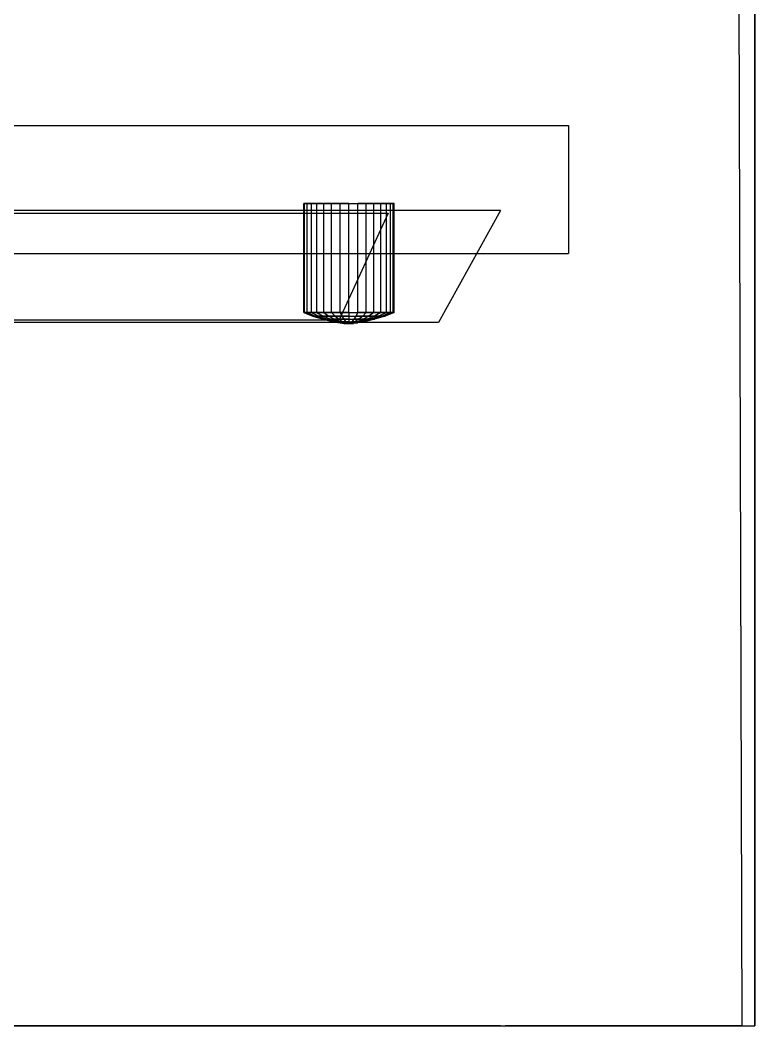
# Model space of a CAD drawing. Extents: x -13.9 to 0.5, y -16.8 to 31.2.
# Drawn here: x -2.377 to 0.546, y -0.546 to 3.454 of the extents above; entities that cross this region are included whole.
import ezdxf

# ---------------------------------------------------------------- set-up
doc = ezdxf.new("R2010")
doc.units = 0
doc.header["$MEASUREMENT"] = 0
doc.layers.get('0').update_dxf_attribs({"linetype": 'CONTINUOUS'})

msp = doc.modelspace()

# ---------------------------------------------------------------- linework, layer by layer
for p, q in [((0.546, -0.546, -0.546), (0.546, 7.454, -0.546)), ((0.546, 7.454, 7.4721), (0.546, -0.546, 7.4721)), ((0.4953, -0.546, 7.4788), (0.4826, 3.9878, 7.4788)), ((-5.1467, 3.035, 5.2077), (-0.1953, 3.035, 5.2077)), ((-5.1467, 3.035, -0.2027), (-0.1953, 3.035, -0.2027)), ((-0.1953, 3.035, 5.2077), (-0.1953, 2.5261, 5.2077)), ((-0.1953, 3.035, -0.2027), (-0.1953, 3.035, 5.2077)), ((-0.1953, 3.035, -0.2027), (-0.1953, 2.5261, -0.2027)), ((-1.2452, 2.7243, 0.4819), (-1.2486, 2.7243, 0.4622)), ((-1.2486, 2.7243, 0.4622), (-1.2452, 2.7243, 0.4424)), ((-1.2486, 2.2909, 0.4622), (-1.2486, 2.7243, 0.4622)), ((-1.2349, 2.7243, 0.501), (-1.2452, 2.7243, 0.4819)), ((-1.2452, 2.7243, 0.4424), (-1.2349, 2.7243, 0.4233)), ((-1.2452, 2.2909, 0.4819), (-1.2452, 2.7243, 0.4819)), ((-1.2452, 2.2909, 0.4424), (-1.2452, 2.7243, 0.4424)), ((-1.2183, 2.7243, 0.5185), (-1.2349, 2.7243, 0.501)), ((-1.2349, 2.7243, 0.4233), (-1.2183, 2.7243, 0.4058)), ((-1.2349, 2.2909, 0.501), (-1.2349, 2.7243, 0.501)), ((-1.2349, 2.2909, 0.4233), (-1.2349, 2.7243, 0.4233)), ((-1.196, 2.7243, 0.5339), (-1.2183, 2.7243, 0.5185)), ((-1.2183, 2.7243, 0.4058), (-1.196, 2.7243, 0.3904)), ((-1.2183, 2.2909, 0.5185), (-1.2183, 2.7243, 0.5185)), ((-1.2183, 2.2909, 0.4058), (-1.2183, 2.7243, 0.4058)), ((-1.1688, 2.7243, 0.5465), (-1.196, 2.7243, 0.5339)), ((-1.196, 2.7243, 0.3904), (-1.1688, 2.7243, 0.3778)), ((-1.196, 2.2909, 0.5339), (-1.196, 2.7243, 0.5339)), ((-1.196, 2.2909, 0.3904), (-1.196, 2.7243, 0.3904)), ((-1.1377, 2.7243, 0.5559), (-1.1688, 2.7243, 0.5465)), ((-1.1688, 2.7243, 0.3778), (-1.1377, 2.7243, 0.3684)), ((-1.1688, 2.2909, 0.3778), (-1.1688, 2.7243, 0.3778)), ((-1.1688, 2.2909, 0.5465), (-1.1688, 2.7243, 0.5465)), ((-1.104, 2.7243, 0.5616), (-1.1377, 2.7243, 0.5559)), ((-1.1377, 2.7243, 0.3684), (-1.104, 2.7243, 0.3627)), ((-1.1377, 2.2909, 0.3684), (-1.1377, 2.7243, 0.3684)), ((-1.1377, 2.2909, 0.5559), (-1.1377, 2.7243, 0.5559)), ((-1.069, 2.7243, 0.5636), (-1.104, 2.7243, 0.5616)), ((-1.104, 2.7243, 0.3627), (-1.069, 2.7243, 0.3607)), ((-1.104, 2.2909, 0.5616), (-1.104, 2.7243, 0.5616)), ((-1.104, 2.2909, 0.3627), (-1.104, 2.7243, 0.3627)), ((-1.069, 2.7243, 0.3607), (-1.0339, 2.7243, 0.3627)), ((-1.069, 2.7243, 0.5636), (-1.0339, 2.7243, 0.5616)), ((-1.069, 2.2909, 0.5636), (-1.069, 2.7243, 0.5636)), ((-1.069, 2.2909, 0.3607), (-1.069, 2.7243, 0.3607)), ((-1.0339, 2.7243, 0.3627), (-1.0002, 2.7243, 0.3684)), ((-1.0002, 2.7243, 0.5559), (-1.0339, 2.7243, 0.5616)), ((-1.0339, 2.2909, 0.3627), (-1.0339, 2.7243, 0.3627)), ((-1.0339, 2.2909, 0.5616), (-1.0339, 2.7243, 0.5616)), ((-1.0002, 2.7243, 0.3684), (-0.9692, 2.7243, 0.3778)), ((-0.9692, 2.7243, 0.5465), (-1.0002, 2.7243, 0.5559)), ((-1.0002, 2.2909, 0.5559), (-1.0002, 2.7243, 0.5559)), ((-1.0002, 2.2909, 0.3684), (-1.0002, 2.7243, 0.3684)), ((-0.9692, 2.7243, 0.3778), (-0.9419, 2.7243, 0.3904)), ((-0.9419, 2.7243, 0.5339), (-0.9692, 2.7243, 0.5465)), ((-0.9692, 2.2909, 0.5465), (-0.9692, 2.7243, 0.5465)), ((-0.9692, 2.2909, 0.3778), (-0.9692, 2.7243, 0.3778)), ((-0.9419, 2.7243, 0.3904), (-0.9196, 2.7243, 0.4058)), ((-0.9196, 2.7243, 0.5185), (-0.9419, 2.7243, 0.5339)), ((-0.9419, 2.2909, 0.5339), (-0.9419, 2.7243, 0.5339)), ((-0.9419, 2.2909, 0.3904), (-0.9419, 2.7243, 0.3904)), ((-0.9196, 2.7243, 0.4058), (-0.903, 2.7243, 0.4233)), ((-0.903, 2.7243, 0.501), (-0.9196, 2.7243, 0.5185)), ((-0.9196, 2.2909, 0.5185), (-0.9196, 2.7243, 0.5185)), ((-0.9196, 2.2909, 0.4058), (-0.9196, 2.7243, 0.4058)), ((-0.903, 2.7243, 0.4233), (-0.8928, 2.7243, 0.4424)), ((-0.8928, 2.7243, 0.4819), (-0.903, 2.7243, 0.501)), ((-0.903, 2.2909, 0.501), (-0.903, 2.7243, 0.501)), ((-0.903, 2.2909, 0.4233), (-0.903, 2.7243, 0.4233)), ((-0.8928, 2.7243, 0.4424), (-0.8893, 2.7243, 0.4622)), ((-0.8893, 2.7243, 0.4622), (-0.8928, 2.7243, 0.4819)), ((-0.8928, 2.2909, 0.4424), (-0.8928, 2.7243, 0.4424)), ((-0.8928, 2.2909, 0.4819), (-0.8928, 2.7243, 0.4819)), ((-0.8893, 2.2909, 0.4622), (-0.8893, 2.7243, 0.4622)), ((-0.466, 2.6969, 4.9036), (-4.7646, 2.6969, 4.9036)), ((-0.466, 2.6969, 3.361), (-4.7646, 2.6969, 3.361)), ((-4.3182, 2.686, 1.8844), (-0.9124, 2.686, 1.8844)), ((-4.3182, 2.686, 3.0881), (-0.9124, 2.686, 3.0881)), ((-0.9124, 2.686, 1.8844), (-1.1073, 2.2624, 1.9533)), ((-0.9124, 2.686, 3.0881), (-1.1073, 2.2624, 3.0192)), ((-0.9124, 2.686, 3.0881), (-0.9124, 2.686, 1.8844)), ((-0.466, 2.6969, 3.361), (-0.712, 2.2514, 3.4493)), ((-0.466, 2.6969, 4.9036), (-0.712, 2.2514, 4.8153)), ((-0.466, 2.6969, 3.361), (-0.466, 2.6969, 4.9036)), ((-5.1467, 2.5261, 5.2077), (-0.1953, 2.5261, 5.2077)), ((-5.1467, 2.5261, -0.2027), (-0.1953, 2.5261, -0.2027)), ((-0.1953, 2.5261, -0.2027), (-0.1953, 2.5261, 5.2077)), ((-1.2452, 2.2909, 0.4819), (-1.2486, 2.2909, 0.4622)), ((-1.2486, 2.2909, 0.4622), (-1.2452, 2.2909, 0.4424)), ((-1.2486, 2.2909, 0.4622), (-1.2129, 2.2771, 0.4622)), ((-1.2349, 2.2909, 0.501), (-1.2452, 2.2909, 0.4819)), ((-1.2452, 2.2909, 0.4424), (-1.2349, 2.2909, 0.4233)), ((-1.2452, 2.2909, 0.4424), (-1.2101, 2.2771, 0.4463)), ((-1.2452, 2.2909, 0.4819), (-1.2101, 2.2771, 0.478)), ((-1.2183, 2.2909, 0.5185), (-1.2349, 2.2909, 0.501)), ((-1.2349, 2.2909, 0.4233), (-1.2183, 2.2909, 0.4058)), ((-1.2349, 2.2909, 0.4233), (-1.202, 2.2771, 0.4311)), ((-1.2349, 2.2909, 0.501), (-1.202, 2.2771, 0.4933)), ((-1.196, 2.2909, 0.5339), (-1.2183, 2.2909, 0.5185)), ((-1.2183, 2.2909, 0.4058), (-1.196, 2.2909, 0.3904)), ((-1.2183, 2.2909, 0.4058), (-1.1887, 2.2771, 0.417)), ((-1.2183, 2.2909, 0.5185), (-1.1887, 2.2771, 0.5073)), ((-1.1688, 2.2909, 0.5465), (-1.196, 2.2909, 0.5339)), ((-1.196, 2.2909, 0.3904), (-1.1688, 2.2909, 0.3778)), ((-1.196, 2.2909, 0.3904), (-1.1707, 2.2771, 0.4047)), ((-1.196, 2.2909, 0.5339), (-1.1707, 2.2771, 0.5196)), ((-1.1377, 2.2909, 0.5559), (-1.1688, 2.2909, 0.5465)), ((-1.1688, 2.2909, 0.3778), (-1.1377, 2.2909, 0.3684)), ((-1.1688, 2.2909, 0.3778), (-1.1489, 2.2771, 0.3946)), ((-1.1688, 2.2909, 0.5465), (-1.1489, 2.2771, 0.5297)), ((-1.104, 2.2909, 0.5616), (-1.1377, 2.2909, 0.5559)), ((-1.1377, 2.2909, 0.3684), (-1.104, 2.2909, 0.3627)), ((-1.1377, 2.2909, 0.3684), (-1.1241, 2.2771, 0.3871)), ((-1.1377, 2.2909, 0.5559), (-1.1241, 2.2771, 0.5372)), ((-1.069, 2.2909, 0.5636), (-1.104, 2.2909, 0.5616)), ((-1.104, 2.2909, 0.3627), (-1.069, 2.2909, 0.3607)), ((-1.104, 2.2909, 0.5616), (-1.097, 2.2771, 0.5419)), ((-1.104, 2.2909, 0.3627), (-1.097, 2.2771, 0.3824)), ((-1.069, 2.2909, 0.3607), (-1.0339, 2.2909, 0.3627)), ((-1.069, 2.2909, 0.5636), (-1.0339, 2.2909, 0.5616)), ((-1.069, 2.2909, 0.5636), (-1.069, 2.2771, 0.5434)), ((-1.069, 2.2909, 0.3607), (-1.069, 2.2771, 0.3809)), ((-1.0339, 2.2909, 0.3627), (-1.0409, 2.2771, 0.3824)), ((-1.0339, 2.2909, 0.5616), (-1.0409, 2.2771, 0.5419)), ((-1.0339, 2.2909, 0.3627), (-1.0002, 2.2909, 0.3684)), ((-1.0002, 2.2909, 0.5559), (-1.0339, 2.2909, 0.5616)), ((-1.0002, 2.2909, 0.5559), (-1.0139, 2.2771, 0.5372)), ((-1.0002, 2.2909, 0.3684), (-1.0139, 2.2771, 0.3871)), ((-1.0002, 2.2909, 0.3684), (-0.9692, 2.2909, 0.3778)), ((-0.9692, 2.2909, 0.5465), (-1.0002, 2.2909, 0.5559)), ((-0.9692, 2.2909, 0.5465), (-0.989, 2.2771, 0.5297)), ((-0.9692, 2.2909, 0.3778), (-0.989, 2.2771, 0.3946)), ((-0.9692, 2.2909, 0.3778), (-0.9419, 2.2909, 0.3904)), ((-0.9419, 2.2909, 0.5339), (-0.9692, 2.2909, 0.5465)), ((-0.9419, 2.2909, 0.5339), (-0.9672, 2.2771, 0.5196)), ((-0.9419, 2.2909, 0.3904), (-0.9672, 2.2771, 0.4047)), ((-0.9196, 2.2909, 0.5185), (-0.9493, 2.2771, 0.5073)), ((-0.9196, 2.2909, 0.4058), (-0.9493, 2.2771, 0.417)), ((-0.9419, 2.2909, 0.3904), (-0.9196, 2.2909, 0.4058)), ((-0.9196, 2.2909, 0.5185), (-0.9419, 2.2909, 0.5339)), ((-0.903, 2.2909, 0.4233), (-0.936, 2.2771, 0.4311)), ((-0.903, 2.2909, 0.501), (-0.936, 2.2771, 0.4933)), ((-0.8928, 2.2909, 0.4424), (-0.9278, 2.2771, 0.4463)), ((-0.8928, 2.2909, 0.4819), (-0.9278, 2.2771, 0.478)), ((-0.8893, 2.2909, 0.4622), (-0.925, 2.2771, 0.4622)), ((-0.9196, 2.2909, 0.4058), (-0.903, 2.2909, 0.4233)), ((-0.903, 2.2909, 0.501), (-0.9196, 2.2909, 0.5185)), ((-0.903, 2.2909, 0.4233), (-0.8928, 2.2909, 0.4424)), ((-0.8928, 2.2909, 0.4819), (-0.903, 2.2909, 0.501)), ((-0.8928, 2.2909, 0.4424), (-0.8893, 2.2909, 0.4622)), ((-0.8893, 2.2909, 0.4622), (-0.8928, 2.2909, 0.4819)), ((-0.712, 2.2514, 4.8153), (-4.5185, 2.2514, 4.8153)), ((-0.712, 2.2514, 3.4493), (-4.5185, 2.2514, 3.4493)), ((-4.1233, 2.2624, 1.9533), (-1.1073, 2.2624, 1.9533)), ((-4.1233, 2.2624, 3.0192), (-1.1073, 2.2624, 3.0192)), ((-1.2101, 2.2771, 0.478), (-1.2129, 2.2771, 0.4622)), ((-1.2129, 2.2771, 0.4622), (-1.2101, 2.2771, 0.4463)), ((-1.2129, 2.2771, 0.4622), (-1.1713, 2.2645, 0.4622)), ((-1.202, 2.2771, 0.4933), (-1.2101, 2.2771, 0.478)), ((-1.2101, 2.2771, 0.4463), (-1.202, 2.2771, 0.4311)), ((-1.2101, 2.2771, 0.478), (-1.1693, 2.2645, 0.4734)), ((-1.2101, 2.2771, 0.4463), (-1.1693, 2.2645, 0.4509)), ((-1.1887, 2.2771, 0.5073), (-1.202, 2.2771, 0.4933)), ((-1.202, 2.2771, 0.4311), (-1.1887, 2.2771, 0.417)), ((-1.202, 2.2771, 0.4933), (-1.1635, 2.2645, 0.4843)), ((-1.202, 2.2771, 0.4311), (-1.1635, 2.2645, 0.44)), ((-1.1887, 2.2771, 0.417), (-1.1707, 2.2771, 0.4047)), ((-1.1887, 2.2771, 0.417), (-1.154, 2.2645, 0.4301)), ((-1.1707, 2.2771, 0.5196), (-1.1887, 2.2771, 0.5073)), ((-1.1887, 2.2771, 0.5073), (-1.154, 2.2645, 0.4942)), ((-1.1693, 2.2645, 0.4734), (-1.1713, 2.2645, 0.4622)), ((-1.1713, 2.2645, 0.4622), (-1.1693, 2.2645, 0.4509)), ((-1.1713, 2.2645, 0.4622), (-1.1306, 2.2542, 0.4622)), ((-1.1489, 2.2771, 0.5297), (-1.1707, 2.2771, 0.5196)), ((-1.1707, 2.2771, 0.4047), (-1.1489, 2.2771, 0.3946)), ((-1.1707, 2.2771, 0.5196), (-1.1413, 2.2645, 0.503)), ((-1.1707, 2.2771, 0.4047), (-1.1413, 2.2645, 0.4213)), ((-1.1635, 2.2645, 0.4843), (-1.1693, 2.2645, 0.4734)), ((-1.1693, 2.2645, 0.4509), (-1.1635, 2.2645, 0.44)), ((-1.1693, 2.2645, 0.4734), (-1.1294, 2.2542, 0.4689)), ((-1.1693, 2.2645, 0.4509), (-1.1294, 2.2542, 0.4554)), ((-1.154, 2.2645, 0.4942), (-1.1635, 2.2645, 0.4843)), ((-1.1635, 2.2645, 0.44), (-1.154, 2.2645, 0.4301)), ((-1.1635, 2.2645, 0.44), (-1.1259, 2.2542, 0.4488)), ((-1.1635, 2.2645, 0.4843), (-1.1259, 2.2542, 0.4755)), ((-1.1413, 2.2645, 0.503), (-1.154, 2.2645, 0.4942)), ((-1.154, 2.2645, 0.4301), (-1.1413, 2.2645, 0.4213)), ((-1.154, 2.2645, 0.4301), (-1.1202, 2.2542, 0.4428)), ((-1.154, 2.2645, 0.4942), (-1.1202, 2.2542, 0.4815)), ((-1.1241, 2.2771, 0.5372), (-1.1489, 2.2771, 0.5297)), ((-1.1489, 2.2771, 0.3946), (-1.1241, 2.2771, 0.3871)), ((-1.1489, 2.2771, 0.3946), (-1.1258, 2.2645, 0.4141)), ((-1.1489, 2.2771, 0.5297), (-1.1258, 2.2645, 0.5102)), ((-1.1258, 2.2645, 0.5102), (-1.1413, 2.2645, 0.503)), ((-1.1413, 2.2645, 0.4213), (-1.1258, 2.2645, 0.4141)), ((-1.1413, 2.2645, 0.4213), (-1.1126, 2.2542, 0.4375)), ((-1.1413, 2.2645, 0.503), (-1.1126, 2.2542, 0.4868)), ((-1.1294, 2.2542, 0.4689), (-1.1306, 2.2542, 0.4622)), ((-1.1306, 2.2542, 0.4622), (-1.1294, 2.2542, 0.4554)), ((-1.1306, 2.2542, 0.4622), (-1.104, 2.2498, 0.4622)), ((-1.1259, 2.2542, 0.4755), (-1.1294, 2.2542, 0.4689)), ((-1.1294, 2.2542, 0.4554), (-1.1259, 2.2542, 0.4488)), ((-1.1294, 2.2542, 0.4689), (-1.1033, 2.2498, 0.466)), ((-1.1294, 2.2542, 0.4554), (-1.1033, 2.2498, 0.4583)), ((-1.1202, 2.2542, 0.4815), (-1.1259, 2.2542, 0.4755)), ((-1.1259, 2.2542, 0.4488), (-1.1202, 2.2542, 0.4428)), ((-1.1259, 2.2542, 0.4488), (-1.1013, 2.2498, 0.4546)), ((-1.1259, 2.2542, 0.4755), (-1.1013, 2.2498, 0.4697)), ((-1.1081, 2.2645, 0.5155), (-1.1258, 2.2645, 0.5102)), ((-1.1258, 2.2645, 0.4141), (-1.1081, 2.2645, 0.4088)), ((-1.1258, 2.2645, 0.4141), (-1.1032, 2.2542, 0.4332)), ((-1.1258, 2.2645, 0.5102), (-1.1032, 2.2542, 0.4911)), ((-1.097, 2.2771, 0.5419), (-1.1241, 2.2771, 0.5372)), ((-1.1241, 2.2771, 0.3871), (-1.097, 2.2771, 0.3824)), ((-1.1241, 2.2771, 0.3871), (-1.1081, 2.2645, 0.4088)), ((-1.1241, 2.2771, 0.5372), (-1.1081, 2.2645, 0.5155)), ((-1.1126, 2.2542, 0.4868), (-1.1202, 2.2542, 0.4815)), ((-1.1202, 2.2542, 0.4428), (-1.1126, 2.2542, 0.4375)), ((-1.1202, 2.2542, 0.4428), (-1.0981, 2.2498, 0.4512)), ((-1.1202, 2.2542, 0.4815), (-1.0981, 2.2498, 0.4731)), ((-1.1032, 2.2542, 0.4911), (-1.1126, 2.2542, 0.4868)), ((-1.1126, 2.2542, 0.4375), (-1.1032, 2.2542, 0.4332)), ((-1.1126, 2.2542, 0.4375), (-1.0937, 2.2498, 0.4482)), ((-1.1126, 2.2542, 0.4868), (-1.0937, 2.2498, 0.4761)), ((-1.0889, 2.2645, 0.5188), (-1.1081, 2.2645, 0.5155)), ((-1.1081, 2.2645, 0.4088), (-1.0889, 2.2645, 0.4055)), ((-1.1081, 2.2645, 0.4088), (-1.0926, 2.2542, 0.43)), ((-1.1081, 2.2645, 0.5155), (-1.0926, 2.2542, 0.4943)), ((-1.1073, 2.2624, 3.0192), (-1.1073, 2.2624, 1.9533)), ((-1.1033, 2.2498, 0.466), (-1.104, 2.2498, 0.4622)), ((-1.104, 2.2498, 0.4622), (-1.1033, 2.2498, 0.4583)), ((-1.104, 2.2498, 0.4622), (-1.0871, 2.2475, 0.4622)), ((-1.1013, 2.2498, 0.4697), (-1.1033, 2.2498, 0.466)), ((-1.1033, 2.2498, 0.4583), (-1.1013, 2.2498, 0.4546)), ((-1.1033, 2.2498, 0.466), (-1.0867, 2.2475, 0.4641)), ((-1.1033, 2.2498, 0.4583), (-1.0867, 2.2475, 0.4602)), ((-1.0926, 2.2542, 0.4943), (-1.1032, 2.2542, 0.4911)), ((-1.1032, 2.2542, 0.4332), (-1.0926, 2.2542, 0.43)), ((-1.1032, 2.2542, 0.4332), (-1.0884, 2.2498, 0.4457)), ((-1.1032, 2.2542, 0.4911), (-1.0884, 2.2498, 0.4786)), ((-1.0981, 2.2498, 0.4731), (-1.1013, 2.2498, 0.4697)), ((-1.1013, 2.2498, 0.4546), (-1.0981, 2.2498, 0.4512)), ((-1.1013, 2.2498, 0.4697), (-1.0857, 2.2475, 0.4661)), ((-1.1013, 2.2498, 0.4546), (-1.0857, 2.2475, 0.4582)), ((-1.0937, 2.2498, 0.4761), (-1.0981, 2.2498, 0.4731)), ((-1.0981, 2.2498, 0.4512), (-1.0937, 2.2498, 0.4482)), ((-1.0981, 2.2498, 0.4731), (-1.084, 2.2475, 0.4678)), ((-1.0981, 2.2498, 0.4512), (-1.084, 2.2475, 0.4565)), ((-1.069, 2.2771, 0.5434), (-1.097, 2.2771, 0.5419)), ((-1.097, 2.2771, 0.3824), (-1.069, 2.2771, 0.3809)), ((-1.097, 2.2771, 0.5419), (-1.0889, 2.2645, 0.5188)), ((-1.097, 2.2771, 0.3824), (-1.0889, 2.2645, 0.4055)), ((-1.0884, 2.2498, 0.4786), (-1.0937, 2.2498, 0.4761)), ((-1.0937, 2.2498, 0.4482), (-1.0884, 2.2498, 0.4457)), ((-1.0937, 2.2498, 0.4761), (-1.0818, 2.2475, 0.4694)), ((-1.0937, 2.2498, 0.4482), (-1.0818, 2.2475, 0.4549)), ((-1.081, 2.2542, 0.4963), (-1.0926, 2.2542, 0.4943)), ((-1.0926, 2.2542, 0.43), (-1.081, 2.2542, 0.428)), ((-1.0926, 2.2542, 0.43), (-1.0824, 2.2498, 0.4439)), ((-1.0926, 2.2542, 0.4943), (-1.0824, 2.2498, 0.4804)), ((-1.069, 2.2645, 0.5199), (-1.0889, 2.2645, 0.5188)), ((-1.0889, 2.2645, 0.4055), (-1.069, 2.2645, 0.4044)), ((-1.0889, 2.2645, 0.5188), (-1.081, 2.2542, 0.4963)), ((-1.0889, 2.2645, 0.4055), (-1.081, 2.2542, 0.428)), ((-1.0824, 2.2498, 0.4804), (-1.0884, 2.2498, 0.4786)), ((-1.0884, 2.2498, 0.4457), (-1.0824, 2.2498, 0.4439)), ((-1.0884, 2.2498, 0.4457), (-1.079, 2.2475, 0.4536)), ((-1.0884, 2.2498, 0.4786), (-1.079, 2.2475, 0.4707)), ((-1.0867, 2.2475, 0.4641), (-1.0871, 2.2475, 0.4622)), ((-1.0871, 2.2475, 0.4622), (-1.0867, 2.2475, 0.4602)), ((-1.0857, 2.2475, 0.4661), (-1.0867, 2.2475, 0.4641)), ((-1.0867, 2.2475, 0.4602), (-1.0857, 2.2475, 0.4582)), ((-1.084, 2.2475, 0.4678), (-1.0857, 2.2475, 0.4661)), ((-1.0857, 2.2475, 0.4582), (-1.084, 2.2475, 0.4565)), ((-1.0818, 2.2475, 0.4694), (-1.084, 2.2475, 0.4678)), ((-1.084, 2.2475, 0.4565), (-1.0818, 2.2475, 0.4549)), ((-1.0758, 2.2498, 0.4815), (-1.0824, 2.2498, 0.4804)), ((-1.0824, 2.2498, 0.4439), (-1.0758, 2.2498, 0.4428)), ((-1.0824, 2.2498, 0.4439), (-1.0759, 2.2475, 0.4527)), ((-1.0824, 2.2498, 0.4804), (-1.0759, 2.2475, 0.4716)), ((-1.079, 2.2475, 0.4707), (-1.0818, 2.2475, 0.4694)), ((-1.0818, 2.2475, 0.4549), (-1.079, 2.2475, 0.4536)), ((-1.069, 2.2542, 0.497), (-1.081, 2.2542, 0.4963)), ((-1.081, 2.2542, 0.428), (-1.069, 2.2542, 0.4274)), ((-1.081, 2.2542, 0.4963), (-1.0758, 2.2498, 0.4815)), ((-1.081, 2.2542, 0.428), (-1.0758, 2.2498, 0.4428)), ((-1.0759, 2.2475, 0.4716), (-1.079, 2.2475, 0.4707)), ((-1.079, 2.2475, 0.4536), (-1.0759, 2.2475, 0.4527)), ((-1.0725, 2.2475, 0.4722), (-1.0759, 2.2475, 0.4716)), ((-1.0759, 2.2475, 0.4527), (-1.0725, 2.2475, 0.4521)), ((-1.069, 2.2498, 0.4819), (-1.0758, 2.2498, 0.4815)), ((-1.0758, 2.2498, 0.4428), (-1.069, 2.2498, 0.4424)), ((-1.0758, 2.2498, 0.4815), (-1.0725, 2.2475, 0.4722)), ((-1.0758, 2.2498, 0.4428), (-1.0725, 2.2475, 0.4521)), ((-1.069, 2.2475, 0.4724), (-1.0725, 2.2475, 0.4722)), ((-1.0725, 2.2475, 0.4521), (-1.069, 2.2475, 0.4519)), ((-1.069, 2.2771, 0.3809), (-1.0409, 2.2771, 0.3824)), ((-1.069, 2.2771, 0.5434), (-1.0409, 2.2771, 0.5419)), ((-1.069, 2.2771, 0.5434), (-1.069, 2.2645, 0.5199)), ((-1.069, 2.2771, 0.3809), (-1.069, 2.2645, 0.4044)), ((-1.069, 2.2645, 0.4044), (-1.049, 2.2645, 0.4055)), ((-1.069, 2.2645, 0.5199), (-1.049, 2.2645, 0.5188)), ((-1.069, 2.2645, 0.5199), (-1.069, 2.2542, 0.497)), ((-1.069, 2.2645, 0.4044), (-1.069, 2.2542, 0.4274)), ((-1.069, 2.2542, 0.4274), (-1.0569, 2.2542, 0.428)), ((-1.069, 2.2542, 0.497), (-1.0569, 2.2542, 0.4963)), ((-1.069, 2.2542, 0.497), (-1.069, 2.2498, 0.4819)), ((-1.069, 2.2542, 0.4274), (-1.069, 2.2498, 0.4424)), ((-1.069, 2.2498, 0.4424), (-1.0621, 2.2498, 0.4428)), ((-1.069, 2.2498, 0.4819), (-1.0621, 2.2498, 0.4815)), ((-1.069, 2.2498, 0.4819), (-1.069, 2.2475, 0.4724)), ((-1.069, 2.2498, 0.4424), (-1.069, 2.2475, 0.4519)), ((-1.069, 2.2475, 0.4519), (-1.0654, 2.2475, 0.4521)), ((-1.069, 2.2475, 0.4724), (-1.0654, 2.2475, 0.4722)), ((-1.0621, 2.2498, 0.4428), (-1.0654, 2.2475, 0.4521)), ((-1.0621, 2.2498, 0.4815), (-1.0654, 2.2475, 0.4722)), ((-1.0654, 2.2475, 0.4521), (-1.062, 2.2475, 0.4527)), ((-1.062, 2.2475, 0.4716), (-1.0654, 2.2475, 0.4722)), ((-1.0569, 2.2542, 0.428), (-1.0621, 2.2498, 0.4428)), ((-1.0569, 2.2542, 0.4963), (-1.0621, 2.2498, 0.4815)), ((-1.0621, 2.2498, 0.4428), (-1.0556, 2.2498, 0.4439)), ((-1.0556, 2.2498, 0.4804), (-1.0621, 2.2498, 0.4815)), ((-1.0556, 2.2498, 0.4804), (-1.062, 2.2475, 0.4716)), ((-1.0556, 2.2498, 0.4439), (-1.062, 2.2475, 0.4527)), ((-1.062, 2.2475, 0.4527), (-1.0589, 2.2475, 0.4536)), ((-1.0589, 2.2475, 0.4707), (-1.062, 2.2475, 0.4716)), ((-1.0495, 2.2498, 0.4786), (-1.0589, 2.2475, 0.4707)), ((-1.0495, 2.2498, 0.4457), (-1.0589, 2.2475, 0.4536)), ((-1.0589, 2.2475, 0.4536), (-1.0562, 2.2475, 0.4549)), ((-1.0562, 2.2475, 0.4694), (-1.0589, 2.2475, 0.4707)), ((-1.049, 2.2645, 0.4055), (-1.0569, 2.2542, 0.428)), ((-1.049, 2.2645, 0.5188), (-1.0569, 2.2542, 0.4963)), ((-1.0569, 2.2542, 0.428), (-1.0454, 2.2542, 0.43)), ((-1.0454, 2.2542, 0.4943), (-1.0569, 2.2542, 0.4963)), ((-1.0442, 2.2498, 0.4761), (-1.0562, 2.2475, 0.4694)), ((-1.0442, 2.2498, 0.4482), (-1.0562, 2.2475, 0.4549)), ((-1.0562, 2.2475, 0.4549), (-1.0539, 2.2475, 0.4565)), ((-1.0539, 2.2475, 0.4678), (-1.0562, 2.2475, 0.4694)), ((-1.0454, 2.2542, 0.4943), (-1.0556, 2.2498, 0.4804)), ((-1.0454, 2.2542, 0.43), (-1.0556, 2.2498, 0.4439)), ((-1.0556, 2.2498, 0.4439), (-1.0495, 2.2498, 0.4457)), ((-1.0495, 2.2498, 0.4786), (-1.0556, 2.2498, 0.4804)), ((-1.0398, 2.2498, 0.4731), (-1.0539, 2.2475, 0.4678)), ((-1.0398, 2.2498, 0.4512), (-1.0539, 2.2475, 0.4565)), ((-1.0539, 2.2475, 0.4565), (-1.0522, 2.2475, 0.4582)), ((-1.0522, 2.2475, 0.4661), (-1.0539, 2.2475, 0.4678)), ((-1.0366, 2.2498, 0.4697), (-1.0522, 2.2475, 0.4661)), ((-1.0366, 2.2498, 0.4546), (-1.0522, 2.2475, 0.4582)), ((-1.0522, 2.2475, 0.4582), (-1.0512, 2.2475, 0.4602)), ((-1.0512, 2.2475, 0.4641), (-1.0522, 2.2475, 0.4661)), ((-1.0346, 2.2498, 0.4583), (-1.0512, 2.2475, 0.4602)), ((-1.0346, 2.2498, 0.466), (-1.0512, 2.2475, 0.4641)), ((-1.0512, 2.2475, 0.4602), (-1.0508, 2.2475, 0.4622)), ((-1.0508, 2.2475, 0.4622), (-1.0512, 2.2475, 0.4641)), ((-1.0339, 2.2498, 0.4622), (-1.0508, 2.2475, 0.4622)), ((-1.0347, 2.2542, 0.4911), (-1.0495, 2.2498, 0.4786)), ((-1.0347, 2.2542, 0.4332), (-1.0495, 2.2498, 0.4457)), ((-1.0495, 2.2498, 0.4457), (-1.0442, 2.2498, 0.4482)), ((-1.0442, 2.2498, 0.4761), (-1.0495, 2.2498, 0.4786)), ((-1.0409, 2.2771, 0.5419), (-1.049, 2.2645, 0.5188)), ((-1.0409, 2.2771, 0.3824), (-1.049, 2.2645, 0.4055)), ((-1.049, 2.2645, 0.4055), (-1.0298, 2.2645, 0.4088)), ((-1.0298, 2.2645, 0.5155), (-1.049, 2.2645, 0.5188)), ((-1.0298, 2.2645, 0.5155), (-1.0454, 2.2542, 0.4943)), ((-1.0298, 2.2645, 0.4088), (-1.0454, 2.2542, 0.43)), ((-1.0454, 2.2542, 0.43), (-1.0347, 2.2542, 0.4332)), ((-1.0347, 2.2542, 0.4911), (-1.0454, 2.2542, 0.4943)), ((-1.0254, 2.2542, 0.4868), (-1.0442, 2.2498, 0.4761)), ((-1.0254, 2.2542, 0.4375), (-1.0442, 2.2498, 0.4482)), ((-1.0442, 2.2498, 0.4482), (-1.0398, 2.2498, 0.4512)), ((-1.0398, 2.2498, 0.4731), (-1.0442, 2.2498, 0.4761)), ((-1.0409, 2.2771, 0.3824), (-1.0139, 2.2771, 0.3871)), ((-1.0139, 2.2771, 0.5372), (-1.0409, 2.2771, 0.5419)), ((-1.0177, 2.2542, 0.4815), (-1.0398, 2.2498, 0.4731)), ((-1.0177, 2.2542, 0.4428), (-1.0398, 2.2498, 0.4512)), ((-1.0398, 2.2498, 0.4512), (-1.0366, 2.2498, 0.4546)), ((-1.0366, 2.2498, 0.4697), (-1.0398, 2.2498, 0.4731)), ((-1.012, 2.2542, 0.4755), (-1.0366, 2.2498, 0.4697)), ((-1.012, 2.2542, 0.4488), (-1.0366, 2.2498, 0.4546)), ((-1.0366, 2.2498, 0.4546), (-1.0346, 2.2498, 0.4583)), ((-1.0346, 2.2498, 0.466), (-1.0366, 2.2498, 0.4697)), ((-1.0121, 2.2645, 0.5102), (-1.0347, 2.2542, 0.4911)), ((-1.0121, 2.2645, 0.4141), (-1.0347, 2.2542, 0.4332)), ((-1.0347, 2.2542, 0.4332), (-1.0254, 2.2542, 0.4375)), ((-1.0254, 2.2542, 0.4868), (-1.0347, 2.2542, 0.4911)), ((-1.0085, 2.2542, 0.4554), (-1.0346, 2.2498, 0.4583)), ((-1.0085, 2.2542, 0.4689), (-1.0346, 2.2498, 0.466)), ((-1.0346, 2.2498, 0.4583), (-1.0339, 2.2498, 0.4622)), ((-1.0339, 2.2498, 0.4622), (-1.0346, 2.2498, 0.466)), ((-1.0073, 2.2542, 0.4622), (-1.0339, 2.2498, 0.4622)), ((-1.0139, 2.2771, 0.5372), (-1.0298, 2.2645, 0.5155)), ((-1.0139, 2.2771, 0.3871), (-1.0298, 2.2645, 0.4088)), ((-1.0298, 2.2645, 0.4088), (-1.0121, 2.2645, 0.4141)), ((-1.0121, 2.2645, 0.5102), (-1.0298, 2.2645, 0.5155)), ((-0.9966, 2.2645, 0.4213), (-1.0254, 2.2542, 0.4375)), ((-0.9966, 2.2645, 0.503), (-1.0254, 2.2542, 0.4868)), ((-1.0254, 2.2542, 0.4375), (-1.0177, 2.2542, 0.4428)), ((-1.0177, 2.2542, 0.4815), (-1.0254, 2.2542, 0.4868)), ((-0.9839, 2.2645, 0.4301), (-1.0177, 2.2542, 0.4428)), ((-0.9839, 2.2645, 0.4942), (-1.0177, 2.2542, 0.4815)), ((-1.0177, 2.2542, 0.4428), (-1.012, 2.2542, 0.4488)), ((-1.012, 2.2542, 0.4755), (-1.0177, 2.2542, 0.4815)), ((-1.0139, 2.2771, 0.3871), (-0.989, 2.2771, 0.3946)), ((-0.989, 2.2771, 0.5297), (-1.0139, 2.2771, 0.5372)), ((-0.989, 2.2771, 0.3946), (-1.0121, 2.2645, 0.4141)), ((-0.989, 2.2771, 0.5297), (-1.0121, 2.2645, 0.5102)), ((-1.0121, 2.2645, 0.4141), (-0.9966, 2.2645, 0.4213)), ((-0.9966, 2.2645, 0.503), (-1.0121, 2.2645, 0.5102)), ((-0.9744, 2.2645, 0.44), (-1.012, 2.2542, 0.4488)), ((-0.9744, 2.2645, 0.4843), (-1.012, 2.2542, 0.4755)), ((-1.012, 2.2542, 0.4488), (-1.0085, 2.2542, 0.4554)), ((-1.0085, 2.2542, 0.4689), (-1.012, 2.2542, 0.4755)), ((-0.9686, 2.2645, 0.4509), (-1.0085, 2.2542, 0.4554)), ((-0.9686, 2.2645, 0.4734), (-1.0085, 2.2542, 0.4689)), ((-1.0085, 2.2542, 0.4554), (-1.0073, 2.2542, 0.4622)), ((-1.0073, 2.2542, 0.4622), (-1.0085, 2.2542, 0.4689)), ((-0.9667, 2.2645, 0.4622), (-1.0073, 2.2542, 0.4622)), ((-0.9672, 2.2771, 0.4047), (-0.9966, 2.2645, 0.4213)), ((-0.9672, 2.2771, 0.5196), (-0.9966, 2.2645, 0.503)), ((-0.9966, 2.2645, 0.4213), (-0.9839, 2.2645, 0.4301)), ((-0.9839, 2.2645, 0.4942), (-0.9966, 2.2645, 0.503)), ((-0.989, 2.2771, 0.3946), (-0.9672, 2.2771, 0.4047)), ((-0.9672, 2.2771, 0.5196), (-0.989, 2.2771, 0.5297)), ((-0.9493, 2.2771, 0.417), (-0.9839, 2.2645, 0.4301)), ((-0.9493, 2.2771, 0.5073), (-0.9839, 2.2645, 0.4942)), ((-0.9839, 2.2645, 0.4301), (-0.9744, 2.2645, 0.44)), ((-0.9744, 2.2645, 0.4843), (-0.9839, 2.2645, 0.4942)), ((-0.936, 2.2771, 0.4311), (-0.9744, 2.2645, 0.44)), ((-0.936, 2.2771, 0.4933), (-0.9744, 2.2645, 0.4843)), ((-0.9744, 2.2645, 0.44), (-0.9686, 2.2645, 0.4509)), ((-0.9686, 2.2645, 0.4734), (-0.9744, 2.2645, 0.4843)), ((-0.9278, 2.2771, 0.4463), (-0.9686, 2.2645, 0.4509)), ((-0.9278, 2.2771, 0.478), (-0.9686, 2.2645, 0.4734)), ((-0.9686, 2.2645, 0.4509), (-0.9667, 2.2645, 0.4622)), ((-0.9667, 2.2645, 0.4622), (-0.9686, 2.2645, 0.4734)), ((-0.9672, 2.2771, 0.4047), (-0.9493, 2.2771, 0.417)), ((-0.9493, 2.2771, 0.5073), (-0.9672, 2.2771, 0.5196)), ((-0.925, 2.2771, 0.4622), (-0.9667, 2.2645, 0.4622)), ((-0.9493, 2.2771, 0.417), (-0.936, 2.2771, 0.4311)), ((-0.936, 2.2771, 0.4933), (-0.9493, 2.2771, 0.5073)), ((-0.936, 2.2771, 0.4311), (-0.9278, 2.2771, 0.4463)), ((-0.9278, 2.2771, 0.478), (-0.936, 2.2771, 0.4933)), ((-0.9278, 2.2771, 0.4463), (-0.925, 2.2771, 0.4622)), ((-0.925, 2.2771, 0.4622), (-0.9278, 2.2771, 0.478)), ((-0.712, 2.2514, 3.4493), (-0.712, 2.2514, 4.8153)), ((-9.454, -0.546, -0.546), (0.546, -0.546, -0.546)), ((-9.454, -0.546, 7.4721), (0.546, -0.546, 7.4721)), ((-0.4664, -0.546, 7.4711), (-5.4931, -0.546, 7.4711)), ((-3.047, -0.546, 12.9685), (-2.0455, -0.546, 12.379)), ((-1.1676, -0.546, 11.5858), (-2.0455, -0.546, 12.379)), ((-1.1676, -0.546, 11.5858), (-0.4472, -0.546, 10.6192)), ((-0.4664, -0.546, 7.4711), (0.4953, -0.546, 7.4788)), ((0.0881, -0.546, 9.5165), (-0.4472, -0.546, 10.6192)), ((0.4177, -0.546, 8.3199), (0.0881, -0.546, 9.5165)), ((0.4953, -0.546, 7.4788), (0.4177, -0.546, 8.3199)), ((0.546, -0.546, -0.546), (0.546, -0.546, 7.4721))]:
    msp.add_line(p, q)

doc.saveas('drawing.dxf')
